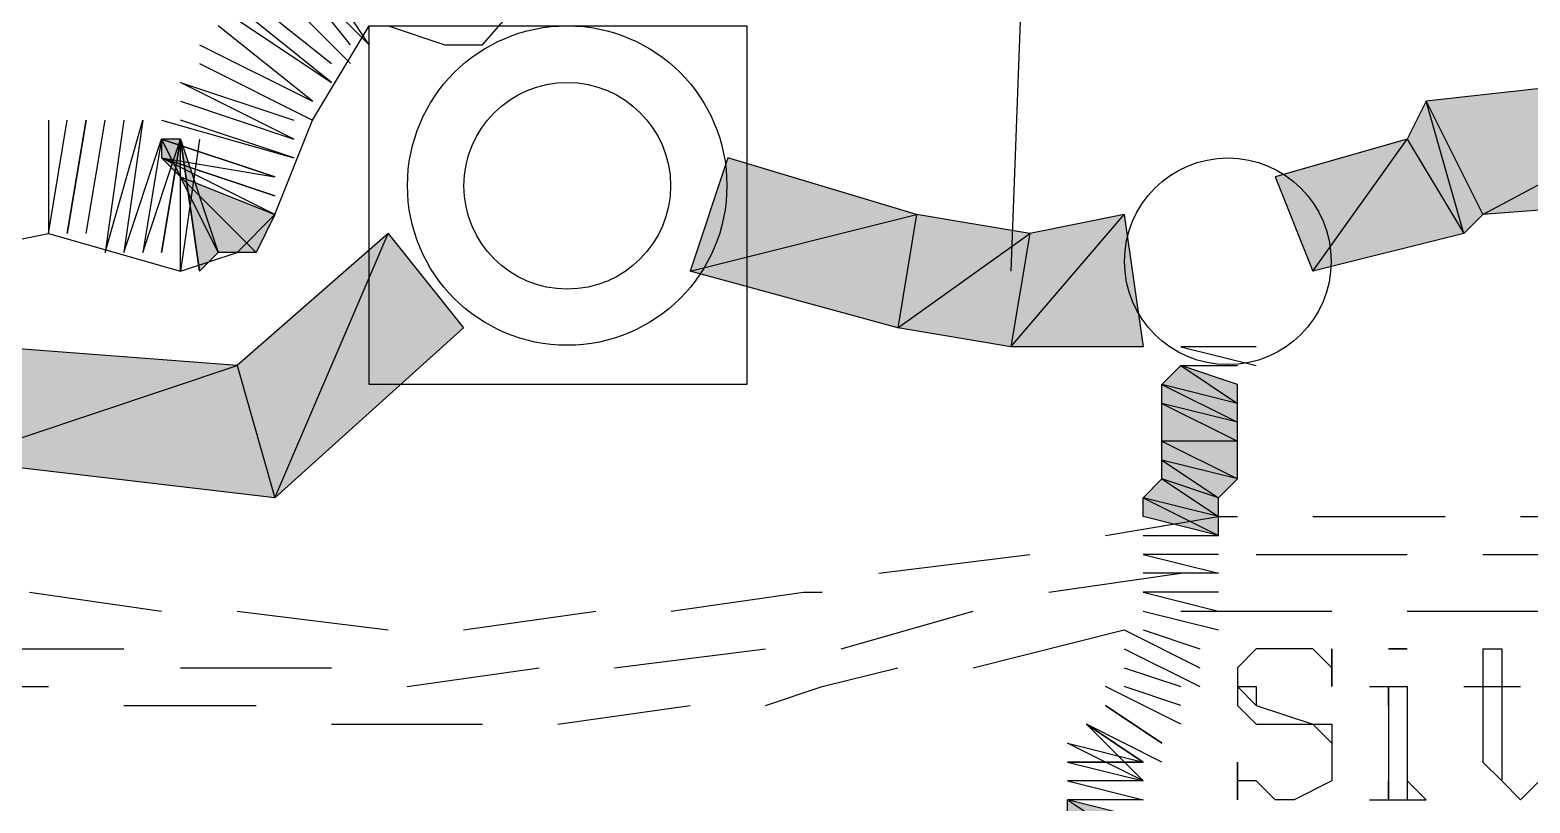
# Model space of a CAD drawing. Header units: millimetres. Extents: x 658 to 813, y 806 to 883.
# Drawn here: x 788.5755 to 788.8171, y 863.7365 to 863.861 of the extents above; entities that cross this region are included whole.
import ezdxf

# ---------------------------------------------------------------- set-up
doc = ezdxf.new("R2010")
doc.units = ezdxf.units.MM
doc.header["$LTSCALE"] = 0.1
doc.linetypes.add('atContinuous2', pattern=[0])
for name, color, linetype in [('JL-ARTERI', 7, 'Continuous'), ('LINK NAS BARU', 7, 'Continuous'), ('PANTAI', 7, 'Continuous'), ('pantai1', 7, 'Continuous'), ('RENC-JL-SN', 7, 'Continuous'), ('RENC-JL-TOL', 7, 'Continuous'), ('SYMBOL', 7, 'Continuous'), ('TEXT', 8, 'Continuous'), ('zat_Mask_solid', 7, 'Continuous')]:
    doc.layers.add(name, color=color, linetype=linetype)

msp = doc.modelspace()

# ---------------------------------------------------------------- hatches: boundary and pattern name
at = {"layer": 'JL-ARTERI'}
h = msp.add_hatch(color=7, dxfattribs=at)
h.paths.add_polyline_path([(788.8004112235346, 863.8494817965324), (788.8095313843153, 863.8312414749711), (788.8551321882171, 863.8555619037191)])
h.paths.add_polyline_path([(788.8095313843153, 863.8312414749711), (788.8551321882171, 863.8555619037191), (788.8490520810303, 863.8342815285645)], flags=17)
for points in [[(788.7973711699412, 863.8434016893456), (788.8064913307214, 863.8282014213777), (788.8004112235346, 863.8494817965324)], [(788.8064913307214, 863.8282014213777), (788.8004112235346, 863.8494817965324), (788.8095313843153, 863.8312414749711)], [(788.776090794787, 863.8373215821588), (788.7821709019738, 863.8221213141909), (788.7973711699412, 863.8434016893456)], [(788.7821709019738, 863.8221213141909), (788.7973711699412, 863.8434016893456), (788.8064913307214, 863.8282014213777)], [(788.6879292405768, 863.8403616357513), (788.6818491333895, 863.8221213141909), (788.7183297765112, 863.8312414749711)], [(788.6818491333895, 863.8221213141909), (788.7183297765112, 863.8312414749711), (788.7152897229178, 863.8130011534098)], [(788.7183297765112, 863.8312414749711), (788.7152897229178, 863.8130011534098), (788.736570098072, 863.8282014213777)], [(788.7152897229178, 863.8130011534098), (788.736570098072, 863.8282014213777), (788.7335300444786, 863.8099610998164)]]:
    msp.add_hatch(color=7, dxfattribs=at).paths.add_polyline_path(points)
h = msp.add_hatch(color=7, dxfattribs=at)
h.paths.add_polyline_path([(788.736570098072, 863.8282014213777), (788.7335300444786, 863.8099610998164), (788.7517703660394, 863.8312414749711)], flags=17)
h.paths.add_polyline_path([(788.7335300444786, 863.8099610998164), (788.7517703660394, 863.8312414749711), (788.7548104196328, 863.8099610998164)])
at = {"layer": 'pantai1'}
for points in [[(788.599767686366, 863.8373215821588), (788.599767686366, 863.8434016893456), (788.5967276327726, 863.8434016893456)], [(788.599767686366, 863.8434016893456), (788.6058477935528, 863.8251613677843), (788.6028077399594, 863.8221213141909)], [(788.599767686366, 863.8373215821588), (788.61192790074, 863.8251613677843), (788.6058477935528, 863.8251613677843)]]:
    msp.add_hatch(color=7, dxfattribs=at).paths.add_polyline_path(points)
at = {"layer": 'RENC-JL-SN'}
h = msp.add_hatch(color=7, dxfattribs=at)
h.paths.add_polyline_path([(788.7700106876002, 863.8038809926296), (788.7608905268196, 863.806921046223), (788.7700106876002, 863.8008409390371)], flags=17)
h.paths.add_polyline_path([(788.7608905268196, 863.806921046223), (788.7700106876002, 863.8008409390371), (788.7578504732262, 863.8038809926296)])
h = msp.add_hatch(color=7, dxfattribs=at)
h.paths.add_polyline_path([(788.7700106876002, 863.8008409390371), (788.7578504732262, 863.8038809926296), (788.7700106876002, 863.7978008854428)], flags=17)
h.paths.add_polyline_path([(788.7578504732262, 863.8038809926296), (788.7700106876002, 863.7978008854428), (788.7578504732262, 863.8008409390371)], flags=17)
h = msp.add_hatch(color=7, dxfattribs=at)
h.paths.add_polyline_path([(788.7700106876002, 863.7978008854428), (788.7578504732262, 863.8008409390371), (788.7700106876002, 863.7947608318503)], flags=17)
h.paths.add_polyline_path([(788.7578504732262, 863.8008409390371), (788.7700106876002, 863.7947608318503), (788.7578504732262, 863.7947608318503)], flags=17)
h = msp.add_hatch(color=7, dxfattribs=at)
h.paths.add_polyline_path([(788.7700106876002, 863.7947608318503), (788.7578504732262, 863.7947608318503), (788.7700106876002, 863.7886807246626)], flags=17)
h.paths.add_polyline_path([(788.7578504732262, 863.7947608318503), (788.7700106876002, 863.7886807246626), (788.7578504732262, 863.791720778256)], flags=17)
h = msp.add_hatch(color=7, dxfattribs=at)
h.paths.add_polyline_path([(788.7700106876002, 863.7886807246626), (788.7578504732262, 863.791720778256), (788.7669706340068, 863.7856406710692)])
h.paths.add_polyline_path([(788.7578504732262, 863.791720778256), (788.7669706340068, 863.7856406710692), (788.7578504732262, 863.7886807246626)], flags=17)
h = msp.add_hatch(color=7, dxfattribs=at)
h.paths.add_polyline_path([(788.7669706340068, 863.7856406710692), (788.7578504732262, 863.7886807246626), (788.7669706340068, 863.7826006174759)], flags=17)
h.paths.add_polyline_path([(788.7578504732262, 863.7886807246626), (788.7669706340068, 863.7826006174759), (788.7548104196328, 863.7856406710692)])
h = msp.add_hatch(color=7, dxfattribs=at)
h.paths.add_polyline_path([(788.7669706340068, 863.7826006174759), (788.7548104196328, 863.7856406710692), (788.7669706340068, 863.7795605638825)], flags=17)
h.paths.add_polyline_path([(788.7548104196328, 863.7856406710692), (788.7669706340068, 863.7795605638825), (788.7548104196328, 863.7826006174759)], flags=17)
h = msp.add_hatch(color=7, dxfattribs=at)
h.paths.add_polyline_path([(788.7548104196328, 863.7339597599797), (788.7426502052588, 863.736999813574), (788.7517703660394, 863.7309197063863)])
h.paths.add_polyline_path([(788.7426502052588, 863.736999813574), (788.7517703660394, 863.7309197063863), (788.7426502052588, 863.7339597599797)], flags=17)
at = {"layer": 'zat_Mask_solid'}
for points in [[(788.599767686366, 863.8373215821588), (788.5967276327726, 863.8434016893456), (788.5967276327726, 863.8403616357513)], [(788.599767686366, 863.8373215821588), (788.6149679543335, 863.8312414749711), (788.61192790074, 863.8251613677843)], [(788.6088878471462, 863.806921046223), (788.6149679543335, 863.7856406710692), (788.6332082758938, 863.8282014213777)], [(788.6149679543335, 863.7856406710692), (788.6332082758938, 863.8282014213777), (788.6453684902679, 863.8130011534098)], [(788.5693671504312, 863.8099610998164), (788.5632870432444, 863.791720778256), (788.6088878471462, 863.806921046223)], [(788.5632870432444, 863.791720778256), (788.6088878471462, 863.806921046223), (788.6149679543335, 863.7856406710692)]]:
    msp.add_hatch(color=7, dxfattribs=at).paths.add_polyline_path(points)

# ---------------------------------------------------------------- linework, layer by layer
at = {"layer": 'JL-ARTERI', "color": 7}
for points in [[(788.8004112235346, 863.8494817965324), (788.8095313843153, 863.8312414749711), (788.8551321882171, 863.8555619037191), (788.8004112235346, 863.8494817965324)], [(788.8095313843153, 863.8312414749711), (788.8551321882171, 863.8555619037191), (788.8490520810303, 863.8342815285645), (788.8095313843153, 863.8312414749711)], [(788.7973711699412, 863.8434016893456), (788.8064913307214, 863.8282014213777), (788.8004112235346, 863.8494817965324), (788.7973711699412, 863.8434016893456)], [(788.8064913307214, 863.8282014213777), (788.8004112235346, 863.8494817965324), (788.8095313843153, 863.8312414749711), (788.8064913307214, 863.8282014213777)], [(788.776090794787, 863.8373215821588), (788.7821709019738, 863.8221213141909), (788.7973711699412, 863.8434016893456), (788.776090794787, 863.8373215821588)], [(788.7821709019738, 863.8221213141909), (788.7973711699412, 863.8434016893456), (788.8064913307214, 863.8282014213777), (788.7821709019738, 863.8221213141909)], [(788.6879292405768, 863.8403616357513), (788.6818491333895, 863.8221213141909), (788.7183297765112, 863.8312414749711), (788.6879292405768, 863.8403616357513)], [(788.6818491333895, 863.8221213141909), (788.7183297765112, 863.8312414749711), (788.7152897229178, 863.8130011534098), (788.6818491333895, 863.8221213141909)], [(788.7183297765112, 863.8312414749711), (788.7152897229178, 863.8130011534098), (788.736570098072, 863.8282014213777), (788.7183297765112, 863.8312414749711)], [(788.736570098072, 863.8282014213777), (788.7335300444786, 863.8099610998164), (788.7517703660394, 863.8312414749711), (788.736570098072, 863.8282014213777)], [(788.7335300444786, 863.8099610998164), (788.7517703660394, 863.8312414749711), (788.7548104196328, 863.8099610998164), (788.7335300444786, 863.8099610998164)], [(788.6088878471462, 863.806921046223), (788.6149679543335, 863.7856406710692), (788.6332082758938, 863.8282014213777), (788.6088878471462, 863.806921046223)], [(788.6149679543335, 863.7856406710692), (788.6332082758938, 863.8282014213777), (788.6453684902679, 863.8130011534098), (788.6149679543335, 863.7856406710692)], [(788.7152897229178, 863.8130011534098), (788.736570098072, 863.8282014213777), (788.7335300444786, 863.8099610998164), (788.7152897229178, 863.8130011534098)], [(788.5693671504312, 863.8099610998164), (788.5632870432444, 863.791720778256), (788.6088878471462, 863.806921046223), (788.5693671504312, 863.8099610998164)], [(788.5632870432444, 863.791720778256), (788.6088878471462, 863.806921046223), (788.6149679543335, 863.7856406710692), (788.5632870432444, 863.791720778256)]]:
    msp.add_lwpolyline(points, dxfattribs=at)
at = {"layer": 'LINK NAS BARU', "color": 7}
msp.add_lwpolyline([(788.7608905268196, 863.9042027612135), (788.736570098072, 863.9042027612135), (788.7335300444786, 863.8221213141909)], dxfattribs=at)
at = {"layer": 'PANTAI', "color": 7}
msp.add_lwpolyline([(788.5632870432444, 863.8251613677843), (788.5784873112118, 863.8282014213777), (788.599767686366, 863.8221213141909), (788.6088878471462, 863.8251613677843), (788.6149679543335, 863.8312414749711), (788.6210480615202, 863.846441742938), (788.6301682223004, 863.8616420109059), (788.6332082758938, 863.8616420109059), (788.6423284366745, 863.8586019573116), (788.6484085438613, 863.8586019573116), (788.6696889190155, 863.8829223860606), (788.6788090797961, 863.9042027612135), (788.6909692941701, 863.9072428148087), (788.7031295085437, 863.916362975588), (788.7304899908852, 863.9346032971483), (788.7669706340068, 863.9498035651171), (788.7730507411936, 863.9589237258964), (788.7973711699412, 863.9802041010511), (788.8095313843153, 863.986284208237), (788.8186515450955, 863.986284208237)], dxfattribs=at)
at = {"layer": 'pantai1', "color": 7}
for points in [[(788.627128168707, 863.8586019573116), (788.6149679543335, 863.8738022252795), (788.6301682223004, 863.8586019573116), (788.6180080079268, 863.8768422788729)], [(788.61192790074, 863.8707621716861), (788.627128168707, 863.8555619037191)], [(788.6088878471462, 863.8677221180936), (788.6240881151136, 863.8555619037191)], [(788.6058477935528, 863.8646820644993), (788.6240881151136, 863.8525218501248), (788.6088878471462, 863.8646820644993)], [(788.6028077399594, 863.8586019573116), (788.6210480615202, 863.8494817965324), (788.6058477935528, 863.8616420109059)], [(788.6028077399594, 863.8555619037191), (788.6210480615202, 863.846441742938)], [(788.599767686366, 863.8494817965324), (788.6180080079268, 863.8434016893456), (788.599767686366, 863.8525218501248), (788.6180080079268, 863.846441742938)], [(788.5784873112118, 863.846441742938), (788.5784873112118, 863.8282014213777), (788.5815273648052, 863.846441742938)], [(788.5815273648052, 863.8282014213777), (788.5845674183986, 863.846441742938), (788.5815273648052, 863.8282014213777)], [(788.5845674183986, 863.8282014213777), (788.587607471992, 863.846441742938)], [(788.5906475255854, 863.846441742938), (788.587607471992, 863.8251613677843), (788.5936875791792, 863.846441742938), (788.5906475255854, 863.8251613677843), (788.5967276327726, 863.8434016893456), (788.5936875791792, 863.8251613677843), (788.599767686366, 863.8434016893456), (788.5967276327726, 863.8251613677843), (788.599767686366, 863.8434016893456), (788.5967276327726, 863.8251613677843)], [(788.5967276327726, 863.846441742938), (788.6180080079268, 863.8403616357513), (788.599767686366, 863.846441742938)], [(788.599767686366, 863.8373215821588), (788.599767686366, 863.8434016893456), (788.5967276327726, 863.8434016893456), (788.599767686366, 863.8373215821588)], [(788.599767686366, 863.8373215821588), (788.5967276327726, 863.8434016893456), (788.5967276327726, 863.8403616357513), (788.599767686366, 863.8373215821588)], [(788.6149679543335, 863.8312414749711), (788.5967276327726, 863.8403616357513), (788.6149679543335, 863.8342815285645), (788.5967276327726, 863.8403616357513), (788.6149679543335, 863.8342815285645), (788.5967276327726, 863.8403616357513), (788.6149679543335, 863.8373215821588), (788.5967276327726, 863.8434016893456), (788.6149679543335, 863.8373215821588)], [(788.6028077399594, 863.8434016893456), (788.599767686366, 863.8221213141909), (788.599767686366, 863.8434016893456), (788.6028077399594, 863.8221213141909)], [(788.599767686366, 863.8434016893456), (788.6058477935528, 863.8251613677843), (788.6028077399594, 863.8221213141909), (788.599767686366, 863.8434016893456)], [(788.599767686366, 863.8373215821588), (788.61192790074, 863.8251613677843), (788.6058477935528, 863.8251613677843), (788.599767686366, 863.8373215821588)], [(788.599767686366, 863.8373215821588), (788.6149679543335, 863.8312414749711), (788.61192790074, 863.8251613677843), (788.599767686366, 863.8373215821588)]]:
    msp.add_lwpolyline(points, dxfattribs=at)
at = {"layer": 'RENC-JL-SN', "color": 7}
for points in [[(788.7730507411936, 863.8099610998164), (788.7608905268196, 863.8099610998164), (788.7730507411936, 863.806921046223)], [(788.7608905268196, 863.806921046223), (788.7700106876002, 863.8008409390371), (788.7578504732262, 863.8038809926296), (788.7608905268196, 863.806921046223)], [(788.7608905268196, 863.806921046223), (788.7700106876002, 863.806921046223)], [(788.7700106876002, 863.8038809926296), (788.7608905268196, 863.806921046223), (788.7700106876002, 863.8008409390371), (788.7700106876002, 863.8038809926296)], [(788.7700106876002, 863.8008409390371), (788.7578504732262, 863.8038809926296), (788.7700106876002, 863.7978008854428), (788.7700106876002, 863.8008409390371)], [(788.7578504732262, 863.8038809926296), (788.7700106876002, 863.7978008854428), (788.7578504732262, 863.8008409390371), (788.7578504732262, 863.8038809926296)], [(788.7700106876002, 863.7978008854428), (788.7578504732262, 863.8008409390371), (788.7700106876002, 863.7947608318503), (788.7700106876002, 863.7978008854428)], [(788.7578504732262, 863.8008409390371), (788.7700106876002, 863.7947608318503), (788.7578504732262, 863.7947608318503), (788.7578504732262, 863.8008409390371)], [(788.7700106876002, 863.7947608318503), (788.7578504732262, 863.7947608318503), (788.7700106876002, 863.7886807246626), (788.7700106876002, 863.7947608318503)], [(788.7578504732262, 863.7947608318503), (788.7700106876002, 863.7886807246626), (788.7578504732262, 863.791720778256), (788.7578504732262, 863.7947608318503)], [(788.7700106876002, 863.7886807246626), (788.7578504732262, 863.791720778256), (788.7669706340068, 863.7856406710692), (788.7700106876002, 863.7886807246626)], [(788.7578504732262, 863.791720778256), (788.7669706340068, 863.7856406710692), (788.7578504732262, 863.7886807246626), (788.7578504732262, 863.791720778256)], [(788.7578504732262, 863.7886807246626), (788.7669706340068, 863.7826006174759), (788.7548104196328, 863.7856406710692), (788.7578504732262, 863.7886807246626)], [(788.7669706340068, 863.7856406710692), (788.7578504732262, 863.7886807246626), (788.7669706340068, 863.7826006174759), (788.7669706340068, 863.7856406710692)], [(788.7669706340068, 863.7826006174759), (788.7548104196328, 863.7856406710692), (788.7669706340068, 863.7795605638825), (788.7669706340068, 863.7826006174759)], [(788.7548104196328, 863.7856406710692), (788.7669706340068, 863.7795605638825), (788.7548104196328, 863.7826006174759), (788.7548104196328, 863.7856406710692)], [(788.7548104196328, 863.7795605638825), (788.7669706340068, 863.7795605638825)], [(788.7669706340068, 863.7765205102882), (788.7548104196328, 863.7765205102882), (788.7669706340068, 863.7734804566948), (788.7548104196328, 863.7734804566948)], [(788.7669706340068, 863.7704404031014), (788.7548104196328, 863.7704404031014), (788.7669706340068, 863.767400349508)], [(788.7548104196328, 863.767400349508), (788.7669706340068, 863.7643602959146)], [(788.7517703660394, 863.7643602959146), (788.763930580413, 863.7582801887278)], [(788.7548104196328, 863.7643602959146), (788.763930580413, 863.7613202423221)], [(788.7517703660394, 863.7613202423221), (788.763930580413, 863.7552401351353)], [(788.7517703660394, 863.7582801887278), (788.7608905268196, 863.7552401351353)], [(788.7608905268196, 863.7491600279485), (788.748730312446, 863.7552401351353)], [(788.7608905268196, 863.752200081541), (788.7517703660394, 863.7552401351353)], [(788.7578504732262, 863.7461199743533), (788.748730312446, 863.752200081541), (788.7578504732262, 863.7461199743533)], [(788.7578504732262, 863.7430799207608), (788.7456902588522, 863.7491600279485), (788.7548104196328, 863.7430799207608), (788.7456902588522, 863.7491600279485), (788.7548104196328, 863.7400398671665), (788.7456902588522, 863.7491600279485), (788.7548104196328, 863.7400398671665), (788.7426502052588, 863.7461199743533), (788.7548104196328, 863.7430799207608), (788.7426502052588, 863.7430799207608), (788.7548104196328, 863.7430799207608), (788.7426502052588, 863.7430799207608), (788.7548104196328, 863.7400398671665), (788.7426502052588, 863.7400398671665), (788.7548104196328, 863.736999813574), (788.7426502052588, 863.736999813574)], [(788.7548104196328, 863.7339597599797), (788.7426502052588, 863.736999813574), (788.7517703660394, 863.7309197063863), (788.7548104196328, 863.7339597599797)], [(788.7426502052588, 863.736999813574), (788.7517703660394, 863.7309197063863), (788.7426502052588, 863.7339597599797), (788.7426502052588, 863.736999813574)]]:
    msp.add_lwpolyline(points, dxfattribs=at)
at = {"layer": 'RENC-JL-TOL', "color": 7}
for points in [[(788.748730312446, 863.7795605638825), (788.7669706340068, 863.7826006174759), (788.7700106876002, 863.7826006174759)], [(788.7821709019738, 863.7826006174759), (788.8034512771285, 863.7826006174759)], [(788.8156114915021, 863.7826006174759), (788.8399319202497, 863.7826006174759)], [(788.7122496693244, 863.7734804566948), (788.736570098072, 863.7765205102882)], [(788.7730507411936, 863.7765205102882), (788.7973711699412, 863.7765205102882)], [(788.8095313843153, 863.7765205102882), (788.8308117594695, 863.7765205102882)], [(788.7396101516654, 863.7704404031014), (788.7608905268196, 863.7734804566948)], [(788.5754472576184, 863.7704404031014), (788.5967276327726, 863.767400349508)], [(788.6788090797961, 863.767400349508), (788.7000894549503, 863.7704404031014), (788.7031295085437, 863.7704404031014)], [(788.6088878471462, 863.767400349508), (788.6332082758938, 863.7643602959146)], [(788.6453684902679, 863.7643602959146), (788.6666488654221, 863.767400349508)], [(788.7061695621371, 863.7613202423221), (788.7274499372918, 863.767400349508)], [(788.7608905268196, 863.767400349508), (788.7700106876002, 863.767400349508), (788.7852109555672, 863.767400349508)], [(788.7973711699412, 863.767400349508), (788.8186515450955, 863.767400349508)], [(788.7274499372918, 863.7582801887278), (788.7517703660394, 863.7643602959146)], [(788.5663270968378, 863.7613202423221), (788.5906475255854, 863.7613202423221)], [(788.6696889190155, 863.7582801887278), (788.6940093477635, 863.7613202423221)], [(788.599767686366, 863.7582801887278), (788.6240881151136, 863.7582801887278)], [(788.6362483294877, 863.7552401351353), (788.6575287046419, 863.7582801887278)], [(788.6940093477635, 863.752200081541), (788.7031295085437, 863.7552401351353), (788.7152897229178, 863.7582801887278)], [(788.5541668824642, 863.7552401351353), (788.5784873112118, 863.7552401351353)], [(788.5906475255854, 863.752200081541), (788.61192790074, 863.752200081541)], [(788.6605687582353, 863.7491600279485), (788.6818491333895, 863.752200081541)], [(788.6240881151136, 863.7491600279485), (788.6362483294877, 863.7491600279485), (788.6484085438613, 863.7491600279485)]]:
    msp.add_lwpolyline(points, dxfattribs=at)
at = {"layer": 'SYMBOL', "color": 7}
for points in [[(788.6301682223004, 863.8038809926296), (788.6301682223004, 863.8616420109059), (788.6909692941701, 863.8616420109059)], [(788.6909692941701, 863.8616420109059), (788.6909692941701, 863.8038809926296)], [(788.6909692941701, 863.8038809926296), (788.6301682223004, 863.8038809926296)]]:
    msp.add_lwpolyline(points, dxfattribs=at)
at = {"layer": 'SYMBOL', "color": 7, "linetype": 'atContinuous2'}
for centre, radius in [((788.6620472332891, 863.835922297961), 0.02571974650896801), ((788.6620618910522, 863.835879673776), 0.01664219808042416), ((788.7684637668237, 863.8237194594016), 0.01664219808046734)]:
    msp.add_circle(centre, radius, dxfattribs=at)
at = {"layer": 'TEXT', "color": 7}
for points in [[(788.7852109555672, 863.7582801887278), (788.7852109555672, 863.7613202423221), (788.7852109555672, 863.7552401351353), (788.7852109555672, 863.7582801887278), (788.7821709019738, 863.7613202423221), (788.7791308483804, 863.7613202423221), (788.776090794787, 863.7613202423221), (788.7730507411936, 863.7613202423221), (788.7700106876002, 863.7582801887278), (788.7700106876002, 863.7552401351353), (788.7700106876002, 863.752200081541), (788.7730507411936, 863.7491600279485), (788.7821709019738, 863.7491600279485), (788.7852109555672, 863.7461199743533), (788.7852109555672, 863.7430799207608), (788.7852109555672, 863.7400398671665)], [(788.7730507411936, 863.7613202423221), (788.7700106876002, 863.7582801887278), (788.7700106876002, 863.7552401351353), (788.7730507411936, 863.7552401351353), (788.7730507411936, 863.752200081541), (788.7821709019738, 863.7491600279485), (788.7852109555672, 863.7491600279485), (788.7852109555672, 863.7461199743533), (788.7852109555672, 863.7430799207608), (788.7852109555672, 863.7400398671665), (788.7791308483804, 863.736999813574), (788.776090794787, 863.736999813574), (788.7730507411936, 863.7400398671665), (788.7700106876002, 863.7400398671665), (788.7700106876002, 863.7430799207608), (788.7700106876002, 863.736999813574), (788.7700106876002, 863.7400398671665)], [(788.7943311163478, 863.7613202423221), (788.7973711699412, 863.7613202423221), (788.7943311163478, 863.7613202423221), (788.7973711699412, 863.7613202423221)], [(788.8095313843153, 863.7613202423221), (788.8095313843153, 863.7430799207608), (788.8125714379087, 863.7400398671665), (788.8156114915021, 863.736999813574), (788.8186515450955, 863.7400398671665), (788.8216915986889, 863.7400398671665)], [(788.8095313843153, 863.7613202423221), (788.8125714379087, 863.7613202423221), (788.8125714379087, 863.7430799207608), (788.8125714379087, 863.7400398671665), (788.8156114915021, 863.736999813574)], [(788.8125714379087, 863.7613202423221), (788.8125714379087, 863.7430799207608), (788.8125714379087, 863.7400398671665)], [(788.7700106876002, 863.7552401351353), (788.7730507411936, 863.752200081541), (788.7821709019738, 863.7491600279485), (788.7852109555672, 863.7491600279485), (788.7852109555672, 863.7461199743533)], [(788.7912910627545, 863.7552401351353), (788.7973711699412, 863.7552401351353), (788.7973711699412, 863.736999813574)], [(788.7943311163478, 863.7552401351353), (788.7943311163478, 863.736999813574)], [(788.7943311163478, 863.7552401351353), (788.7943311163478, 863.752200081541), (788.7943311163478, 863.7552401351353)], [(788.8064913307214, 863.7552401351353), (788.8156114915021, 863.7552401351353)], [(788.7973711699412, 863.752200081541), (788.7973711699412, 863.7400398671665)], [(788.7943311163478, 863.7400398671665), (788.7943311163478, 863.736999813574), (788.7943311163478, 863.7400398671665)], [(788.7973711699412, 863.7400398671665), (788.8004112235346, 863.736999813574), (788.7973711699412, 863.7400398671665)], [(788.7912910627545, 863.736999813574), (788.8004112235346, 863.736999813574)]]:
    msp.add_lwpolyline(points, dxfattribs=at)

doc.saveas('drawing.dxf')
